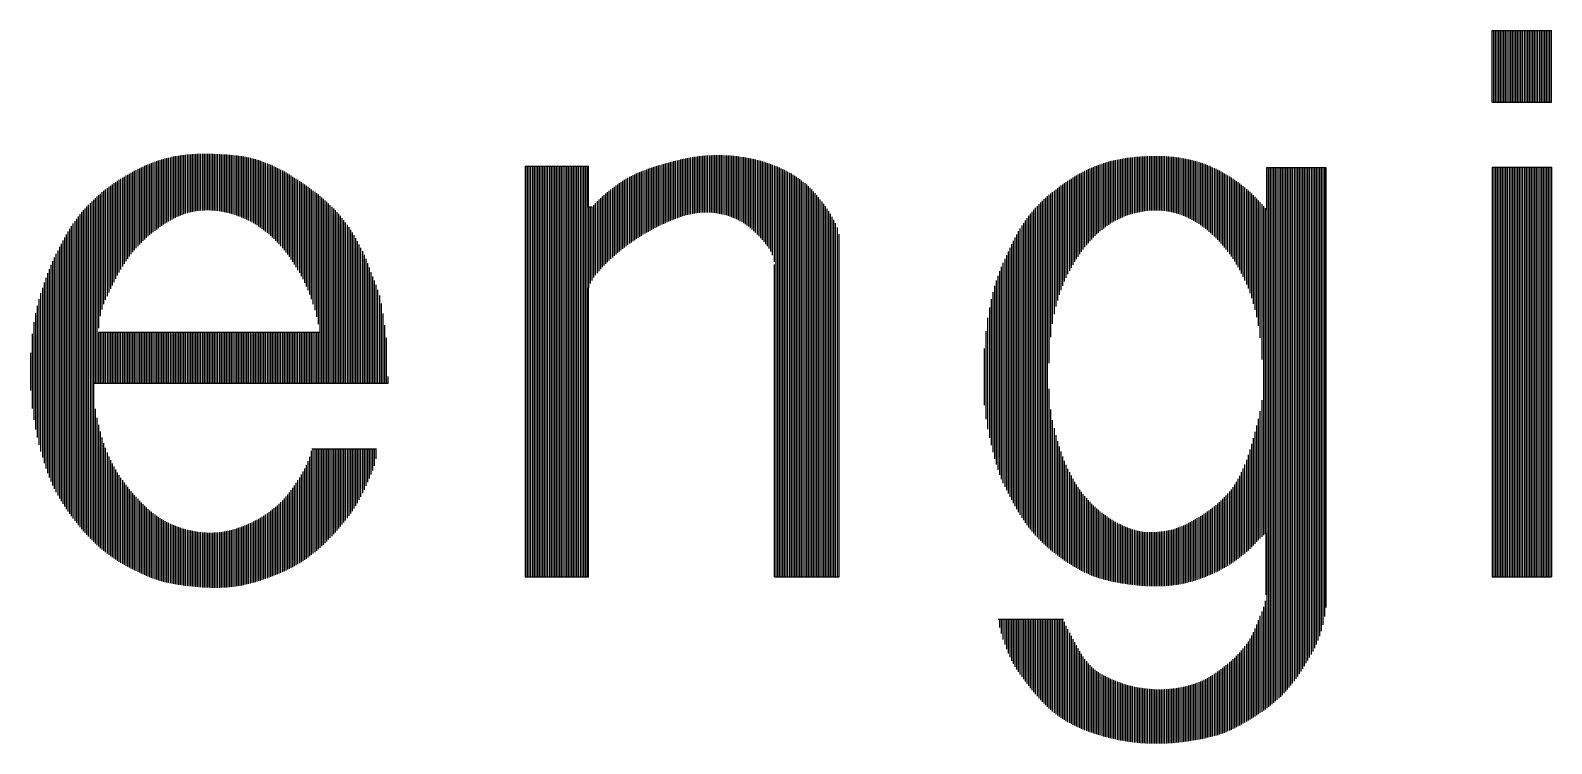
# Model space of a CAD drawing. Extents: x -970 to 10525, y -5 to 8110.
# Drawn here: x 9797.4 to 9877.8, y 438.6 to 476.3 of the extents above; entities that cross this region are included whole.
import ezdxf
from ezdxf.enums import TextEntityAlignment as Align

# ---------------------------------------------------------------- set-up
doc = ezdxf.new("R2010")
doc.units = 0
doc.header["$LTSCALE"] = 60
doc.header["$MEASUREMENT"] = 0
doc.layers.get('0').update_dxf_attribs({"linetype": 'CONTINUOUS'})
doc.layers.add('RLA-FORMATO', color=7, linetype='CONTINUOUS')
doc.layers.add('RLA-LOGO', color=7, linetype='CONTINUOUS')
doc.styles.add('ROMAND', font='romand', dxfattribs={"height": 31.5})
doc.styles.add('ROMANS', font='ROMANS.shx', dxfattribs={"height": 22.5})

# ---------------------------------------------------------------- blocks, each defined once
blk = doc.blocks.new('A$C459C3EB4')
at = {"layer": 'RLA-LOGO', "color": 8, "true_color": 0x707070}
for p, q in [((474.823, -63.741), (474.823, -61.842)), ((474.823, -61.842), (476.398, -61.842)), ((474.868, -63.741), (474.868, -61.842)), ((474.913, -63.741), (474.913, -61.842)), ((474.958, -63.741), (474.958, -61.842)), ((475.003, -63.741), (475.003, -61.842)), ((475.048, -63.741), (475.048, -61.842)), ((475.093, -63.741), (475.093, -61.842)), ((475.138, -63.741), (475.138, -61.842)), ((475.183, -63.741), (475.183, -61.842)), ((475.228, -63.741), (475.228, -61.842)), ((475.273, -63.741), (475.273, -61.842)), ((475.318, -63.741), (475.318, -61.842)), ((475.363, -63.741), (475.363, -61.842)), ((475.408, -63.741), (475.408, -61.842)), ((475.453, -63.741), (475.453, -61.842)), ((475.498, -63.741), (475.498, -61.842)), ((475.543, -63.741), (475.543, -61.842)), ((475.588, -63.741), (475.588, -61.842)), ((475.633, -63.741), (475.633, -61.842)), ((475.678, -63.741), (475.678, -61.842)), ((475.723, -63.741), (475.723, -61.842)), ((475.768, -63.741), (475.768, -61.842)), ((475.813, -63.741), (475.813, -61.842)), ((475.858, -63.741), (475.858, -61.842)), ((475.903, -63.741), (475.903, -61.842)), ((475.948, -63.741), (475.948, -61.842)), ((475.993, -63.741), (475.993, -61.842)), ((476.038, -63.741), (476.038, -61.842)), ((476.083, -63.741), (476.083, -61.842)), ((476.128, -63.741), (476.128, -61.842)), ((476.173, -63.741), (476.173, -61.842)), ((476.218, -63.741), (476.218, -61.842)), ((476.263, -63.741), (476.263, -61.842)), ((476.308, -63.741), (476.308, -61.842)), ((476.353, -63.741), (476.353, -61.842)), ((476.398, -63.741), (476.398, -61.842)), ((474.823, -63.741), (476.398, -63.741)), ((440.14, -65.149), (440.14, -66.735)), ((440.185, -65.142), (440.185, -66.717)), ((440.23, -65.137), (440.23, -66.701)), ((440.275, -65.132), (440.275, -66.686)), ((440.32, -65.127), (440.32, -66.672)), ((440.365, -65.123), (440.365, -66.659)), ((440.41, -65.119), (440.41, -66.647)), ((440.455, -65.116), (440.455, -66.637)), ((440.5, -65.114), (440.5, -66.628)), ((440.545, -65.111), (440.545, -66.621)), ((440.59, -65.109), (440.59, -66.614)), ((440.635, -65.108), (440.635, -66.609)), ((440.68, -65.107), (440.68, -66.605)), ((440.725, -65.106), (440.725, -66.601)), ((440.77, -65.106), (440.77, -66.599)), ((440.815, -65.106), (440.815, -66.598)), ((440.86, -65.107), (440.86, -66.598)), ((440.905, -65.107), (440.905, -66.598)), ((440.95, -65.108), (440.95, -66.6)), ((440.995, -65.109), (440.995, -66.603)), ((441.04, -65.111), (441.04, -66.606)), ((441.085, -65.113), (441.085, -66.611)), ((441.13, -65.114), (441.13, -66.616)), ((441.175, -65.116), (441.175, -66.622)), ((441.22, -65.119), (441.22, -66.629)), ((441.265, -65.121), (441.265, -66.637)), ((441.31, -65.124), (441.31, -66.646)), ((441.355, -65.126), (441.355, -66.656)), ((441.4, -65.13), (441.4, -66.667)), ((441.445, -65.133), (441.445, -66.678)), ((441.49, -65.137), (441.49, -66.691)), ((441.535, -65.141), (441.535, -66.704)), ((441.58, -65.146), (441.58, -66.718)), ((441.625, -65.151), (441.625, -66.733)), ((454.04, -65.152), (454.04, -66.653)), ((454.085, -65.149), (454.085, -66.653)), ((454.13, -65.147), (454.13, -66.655)), ((454.175, -65.145), (454.175, -66.658)), ((454.22, -65.143), (454.22, -66.661)), ((454.265, -65.142), (454.265, -66.666)), ((454.31, -65.141), (454.31, -66.672)), ((454.355, -65.141), (454.355, -66.679)), ((454.4, -65.141), (454.4, -66.687)), ((454.445, -65.142), (454.445, -66.697)), ((454.49, -65.143), (454.49, -66.707)), ((454.535, -65.145), (454.535, -66.718)), ((454.58, -65.147), (454.58, -66.731)), ((454.625, -65.15), (454.625, -66.745)), ((454.67, -65.153), (454.67, -66.76)), ((438.97, -65.534), (438.97, -67.597)), ((439.015, -65.511), (439.015, -67.548)), ((439.06, -65.489), (439.06, -67.5)), ((439.105, -65.467), (439.105, -67.454)), ((439.15, -65.446), (439.15, -67.409)), ((439.195, -65.426), (439.195, -67.366)), ((439.24, -65.406), (439.24, -67.325)), ((439.285, -65.387), (439.285, -67.285)), ((439.33, -65.368), (439.33, -67.246)), ((439.375, -65.35), (439.375, -67.208)), ((439.42, -65.333), (439.42, -67.172)), ((439.465, -65.316), (439.465, -67.137)), ((439.51, -65.3), (439.51, -67.103)), ((439.555, -65.285), (439.555, -67.07)), ((439.6, -65.271), (439.6, -67.038)), ((439.645, -65.257), (439.645, -67.007)), ((439.69, -65.243), (439.69, -66.976)), ((439.735, -65.231), (439.735, -66.947)), ((439.78, -65.219), (439.78, -66.919)), ((439.825, -65.208), (439.825, -66.892)), ((439.87, -65.198), (439.87, -66.866)), ((439.915, -65.188), (439.915, -66.842)), ((439.96, -65.179), (439.96, -66.818)), ((440.005, -65.17), (440.005, -66.795)), ((440.05, -65.163), (440.05, -66.774)), ((440.095, -65.155), (440.095, -66.754)), ((441.67, -65.157), (441.67, -66.749)), ((441.715, -65.163), (441.715, -66.766)), ((441.76, -65.17), (441.76, -66.784)), ((441.805, -65.177), (441.805, -66.803)), ((441.85, -65.185), (441.85, -66.823)), ((441.895, -65.194), (441.895, -66.844)), ((441.94, -65.203), (441.94, -66.866)), ((441.985, -65.213), (441.985, -66.889)), ((442.03, -65.224), (442.03, -66.914)), ((442.075, -65.236), (442.075, -66.939)), ((442.12, -65.248), (442.12, -66.966)), ((442.165, -65.262), (442.165, -66.994)), ((442.21, -65.276), (442.21, -67.024)), ((442.255, -65.291), (442.255, -67.055)), ((442.3, -65.306), (442.3, -67.087)), ((442.345, -65.323), (442.345, -67.121)), ((442.39, -65.34), (442.39, -67.156)), ((442.435, -65.357), (442.435, -67.193)), ((442.48, -65.376), (442.48, -67.231)), ((442.525, -65.395), (442.525, -67.271)), ((442.57, -65.415), (442.57, -67.313)), ((442.615, -65.436), (442.615, -67.356)), ((442.66, -65.457), (442.66, -67.401)), ((442.705, -65.48), (442.705, -67.448)), ((442.75, -65.502), (442.75, -67.497)), ((442.795, -65.526), (442.795, -67.548)), ((442.84, -65.55), (442.84, -67.6)), ((449.259, -65.43), (449.259, -76.286)), ((449.259, -65.43), (450.933, -65.43)), ((449.27, -65.43), (449.27, -76.286)), ((449.315, -65.43), (449.315, -76.286)), ((449.36, -65.43), (449.36, -76.286)), ((449.405, -65.43), (449.405, -76.286)), ((449.45, -65.43), (449.45, -76.286)), ((449.495, -65.43), (449.495, -76.286)), ((449.54, -65.43), (449.54, -76.286)), ((449.585, -65.43), (449.585, -76.286)), ((449.63, -65.43), (449.63, -76.286)), ((449.675, -65.43), (449.675, -76.286)), ((449.72, -65.43), (449.72, -76.286)), ((449.765, -65.43), (449.765, -76.286)), ((449.81, -65.43), (449.81, -76.286)), ((449.855, -65.43), (449.855, -76.286)), ((449.9, -65.43), (449.9, -76.286)), ((449.945, -65.43), (449.945, -76.286)), ((449.99, -65.43), (449.99, -76.286)), ((450.035, -65.43), (450.035, -76.286)), ((450.08, -65.43), (450.08, -76.286)), ((450.125, -65.43), (450.125, -76.286)), ((450.17, -65.43), (450.17, -76.286)), ((450.215, -65.43), (450.215, -76.286)), ((450.26, -65.43), (450.26, -76.286)), ((450.305, -65.43), (450.305, -76.286)), ((450.35, -65.43), (450.35, -76.286)), ((450.395, -65.43), (450.395, -76.286)), ((450.44, -65.43), (450.44, -76.286)), ((450.485, -65.43), (450.485, -76.286)), ((450.53, -65.43), (450.53, -76.286)), ((450.575, -65.43), (450.575, -76.286)), ((450.62, -65.43), (450.62, -76.286)), ((450.665, -65.43), (450.665, -76.286)), ((450.71, -65.43), (450.71, -76.286)), ((450.755, -65.43), (450.755, -76.286)), ((450.8, -65.43), (450.8, -76.286)), ((450.845, -65.43), (450.845, -76.286)), ((450.89, -65.43), (450.89, -76.286)), ((450.933, -66.512), (450.933, -65.43)), ((452.375, -65.552), (452.375, -67.242)), ((452.42, -65.535), (452.42, -67.215)), ((452.465, -65.518), (452.465, -67.189)), ((452.51, -65.502), (452.51, -67.163)), ((452.555, -65.487), (452.555, -67.138)), ((452.6, -65.472), (452.6, -67.113)), ((452.645, -65.457), (452.645, -67.089)), ((452.69, -65.443), (452.69, -67.065)), ((452.735, -65.429), (452.735, -67.042)), ((452.78, -65.416), (452.78, -67.02)), ((452.825, -65.403), (452.825, -66.998)), ((452.87, -65.39), (452.87, -66.976)), ((452.915, -65.377), (452.915, -66.955)), ((452.96, -65.364), (452.96, -66.934)), ((453.005, -65.352), (453.005, -66.914)), ((453.05, -65.34), (453.05, -66.894)), ((453.095, -65.327), (453.095, -66.875)), ((453.14, -65.315), (453.14, -66.856)), ((453.185, -65.303), (453.185, -66.838)), ((453.23, -65.291), (453.23, -66.821)), ((453.275, -65.28), (453.275, -66.804)), ((453.32, -65.269), (453.32, -66.787)), ((453.365, -65.258), (453.365, -66.772)), ((453.41, -65.247), (453.41, -66.757)), ((453.455, -65.237), (453.455, -66.743)), ((453.5, -65.228), (453.5, -66.73)), ((453.545, -65.219), (453.545, -66.718)), ((453.59, -65.21), (453.59, -66.707)), ((453.635, -65.202), (453.635, -66.697)), ((453.68, -65.195), (453.68, -66.687)), ((453.725, -65.188), (453.725, -66.679)), ((453.77, -65.181), (453.77, -66.672)), ((453.815, -65.175), (453.815, -66.666)), ((453.86, -65.169), (453.86, -66.661)), ((453.905, -65.164), (453.905, -66.657)), ((453.95, -65.16), (453.95, -66.655)), ((453.995, -65.156), (453.995, -66.653)), ((454.715, -65.157), (454.715, -66.777)), ((454.76, -65.161), (454.76, -66.794)), ((454.805, -65.166), (454.805, -66.814)), ((454.85, -65.171), (454.85, -66.834)), ((454.895, -65.176), (454.895, -66.857)), ((454.94, -65.182), (454.94, -66.881)), ((454.985, -65.189), (454.985, -66.907)), ((455.03, -65.196), (455.03, -66.934)), ((455.075, -65.203), (455.075, -66.964)), ((455.12, -65.211), (455.12, -66.996)), ((455.165, -65.22), (455.165, -67.03)), ((455.21, -65.229), (455.21, -67.067)), ((455.255, -65.239), (455.255, -67.105)), ((455.3, -65.249), (455.3, -67.146)), ((455.345, -65.259), (455.345, -67.189)), ((455.39, -65.27), (455.39, -67.234)), ((455.435, -65.282), (455.435, -67.281)), ((455.48, -65.294), (455.48, -67.331)), ((455.525, -65.307), (455.525, -67.382)), ((455.57, -65.32), (455.57, -67.436)), ((455.615, -65.334), (455.615, -67.491)), ((455.66, -65.349), (455.66, -67.548)), ((455.705, -65.364), (455.705, -67.611)), ((455.75, -65.38), (455.75, -67.685)), ((455.795, -65.396), (455.795, -67.788)), ((455.84, -65.413), (455.84, -67.959)), ((455.885, -65.431), (455.885, -76.286)), ((455.93, -65.449), (455.93, -76.286)), ((455.975, -65.469), (455.975, -76.286)), ((456.02, -65.489), (456.02, -76.286)), ((456.065, -65.51), (456.065, -76.286)), ((456.11, -65.532), (456.11, -76.286)), ((456.155, -65.555), (456.155, -76.286)), ((464.098, -65.536), (464.098, -67.522)), ((464.143, -65.514), (464.143, -67.468)), ((464.188, -65.493), (464.188, -67.417)), ((464.233, -65.473), (464.233, -67.368)), ((464.278, -65.454), (464.278, -67.321)), ((464.323, -65.435), (464.323, -67.275)), ((464.368, -65.418), (464.368, -67.232)), ((464.413, -65.401), (464.413, -67.191)), ((464.458, -65.384), (464.458, -67.152)), ((464.503, -65.369), (464.503, -67.114)), ((464.548, -65.354), (464.548, -67.078)), ((464.593, -65.34), (464.593, -67.044)), ((464.638, -65.327), (464.638, -67.012)), ((464.683, -65.314), (464.683, -66.981)), ((464.728, -65.302), (464.728, -66.951)), ((464.773, -65.291), (464.773, -66.924)), ((464.818, -65.28), (464.818, -66.897)), ((464.863, -65.27), (464.863, -66.872)), ((464.908, -65.261), (464.908, -66.848)), ((464.953, -65.252), (464.953, -66.826)), ((464.998, -65.243), (464.998, -66.805)), ((465.043, -65.235), (465.043, -66.785)), ((465.088, -65.228), (465.088, -66.766)), ((465.133, -65.221), (465.133, -66.748)), ((465.178, -65.214), (465.178, -66.731)), ((465.223, -65.208), (465.223, -66.716)), ((465.268, -65.203), (465.268, -66.701)), ((465.313, -65.198), (465.313, -66.688)), ((465.358, -65.193), (465.358, -66.675)), ((465.403, -65.188), (465.403, -66.664)), ((465.448, -65.184), (465.448, -66.653)), ((465.493, -65.181), (465.493, -66.644)), ((465.538, -65.178), (465.538, -66.635)), ((465.583, -65.175), (465.583, -66.628)), ((465.628, -65.172), (465.628, -66.621)), ((465.673, -65.17), (465.673, -66.615)), ((465.718, -65.168), (465.718, -66.61)), ((465.763, -65.167), (465.763, -66.606)), ((465.808, -65.165), (465.808, -66.603)), ((465.853, -65.165), (465.853, -66.601)), ((465.898, -65.164), (465.898, -66.6)), ((465.943, -65.164), (465.943, -66.6)), ((465.988, -65.165), (465.988, -66.601)), ((466.033, -65.165), (466.033, -66.603)), ((466.078, -65.167), (466.078, -66.606)), ((466.123, -65.168), (466.123, -66.609)), ((466.168, -65.17), (466.168, -66.614)), ((466.213, -65.173), (466.213, -66.62)), ((466.258, -65.176), (466.258, -66.627)), ((466.303, -65.18), (466.303, -66.635)), ((466.348, -65.184), (466.348, -66.644)), ((466.393, -65.188), (466.393, -66.655)), ((466.438, -65.193), (466.438, -66.666)), ((466.483, -65.199), (466.483, -66.679)), ((466.528, -65.205), (466.528, -66.693)), ((466.573, -65.211), (466.573, -66.708)), ((466.618, -65.219), (466.618, -66.725)), ((466.663, -65.226), (466.663, -66.743)), ((466.708, -65.235), (466.708, -66.762)), ((466.753, -65.244), (466.753, -66.782)), ((466.798, -65.254), (466.798, -66.804)), ((466.843, -65.264), (466.843, -66.827)), ((466.888, -65.275), (466.888, -66.851)), ((466.933, -65.287), (466.933, -66.876)), ((466.978, -65.299), (466.978, -66.903)), ((467.023, -65.312), (467.023, -66.931)), ((467.068, -65.326), (467.068, -66.96)), ((467.113, -65.341), (467.113, -66.991)), ((467.158, -65.356), (467.158, -67.022)), ((467.203, -65.372), (467.203, -67.056)), ((467.248, -65.389), (467.248, -67.09)), ((467.293, -65.406), (467.293, -67.127)), ((467.338, -65.424), (467.338, -67.164)), ((467.383, -65.443), (467.383, -67.203)), ((467.428, -65.463), (467.428, -67.244)), ((467.473, -65.484), (467.473, -67.287)), ((467.518, -65.505), (467.518, -67.331)), ((467.563, -65.527), (467.563, -67.376)), ((467.608, -65.55), (467.608, -67.424)), ((468.866, -66.592), (468.866, -65.463)), ((468.866, -65.463), (470.431, -65.463)), ((468.868, -65.463), (468.868, -79.761)), ((468.913, -65.463), (468.913, -79.727)), ((468.958, -65.463), (468.958, -79.692)), ((469.003, -65.463), (469.003, -79.656)), ((469.048, -65.463), (469.048, -79.619)), ((469.093, -65.463), (469.093, -79.581)), ((469.138, -65.463), (469.138, -79.542)), ((469.183, -65.463), (469.183, -79.501)), ((469.228, -65.463), (469.228, -79.458)), ((469.273, -65.463), (469.273, -79.414)), ((469.318, -65.463), (469.318, -79.369)), ((469.363, -65.463), (469.363, -79.321)), ((469.408, -65.463), (469.408, -79.271)), ((469.453, -65.463), (469.453, -79.218)), ((469.498, -65.463), (469.498, -79.164)), ((469.543, -65.463), (469.543, -79.107)), ((469.588, -65.463), (469.588, -79.047)), ((469.633, -65.463), (469.633, -78.986)), ((469.678, -65.463), (469.678, -78.922)), ((469.723, -65.463), (469.723, -78.856)), ((469.768, -65.463), (469.768, -78.788)), ((469.813, -65.463), (469.813, -78.718)), ((469.858, -65.463), (469.858, -78.647)), ((469.903, -65.463), (469.903, -78.574)), ((469.948, -65.463), (469.948, -78.499)), ((469.993, -65.463), (469.993, -78.422)), ((470.038, -65.463), (470.038, -78.343)), ((470.083, -65.463), (470.083, -78.26)), ((470.128, -65.463), (470.128, -78.172)), ((470.173, -65.463), (470.173, -78.078)), ((470.218, -65.463), (470.218, -77.974)), ((470.263, -65.463), (470.263, -77.858)), ((470.308, -65.463), (470.308, -77.723)), ((470.353, -65.463), (470.353, -77.559)), ((470.398, -65.463), (470.398, -77.342)), ((470.431, -65.463), (470.431, -77.1)), ((474.823, -65.459), (474.823, -76.291)), ((474.823, -65.459), (476.398, -65.459)), ((474.868, -65.459), (474.868, -76.291)), ((474.913, -65.459), (474.913, -76.291)), ((474.958, -65.459), (474.958, -76.291)), ((475.003, -65.459), (475.003, -76.291)), ((475.048, -65.459), (475.048, -76.291)), ((475.093, -65.459), (475.093, -76.291)), ((475.138, -65.459), (475.138, -76.291)), ((475.183, -65.459), (475.183, -76.291)), ((475.228, -65.459), (475.228, -76.291)), ((475.273, -65.459), (475.273, -76.291)), ((475.318, -65.459), (475.318, -76.291)), ((475.363, -65.459), (475.363, -76.291)), ((475.408, -65.459), (475.408, -76.291)), ((475.453, -65.459), (475.453, -76.291)), ((475.498, -65.459), (475.498, -76.291)), ((475.543, -65.459), (475.543, -76.291)), ((475.588, -65.459), (475.588, -76.291)), ((475.633, -65.459), (475.633, -76.291)), ((475.678, -65.459), (475.678, -76.291)), ((475.723, -65.459), (475.723, -76.291)), ((475.768, -65.459), (475.768, -76.291)), ((475.813, -65.459), (475.813, -76.291)), ((475.858, -65.459), (475.858, -76.291)), ((475.903, -65.459), (475.903, -76.291)), ((475.948, -65.459), (475.948, -76.291)), ((475.993, -65.459), (475.993, -76.291)), ((476.038, -65.459), (476.038, -76.291)), ((476.083, -65.459), (476.083, -76.291)), ((476.128, -65.459), (476.128, -76.291)), ((476.173, -65.459), (476.173, -76.291)), ((476.218, -65.459), (476.218, -76.291)), ((476.263, -65.459), (476.263, -76.291)), ((476.308, -65.459), (476.308, -76.291)), ((476.353, -65.459), (476.353, -76.291)), ((476.398, -65.459), (476.398, -76.291)), ((438.295, -65.948), (438.295, -68.676)), ((438.34, -65.915), (438.34, -68.585)), ((438.385, -65.884), (438.385, -68.495)), ((438.43, -65.853), (438.43, -68.407)), ((438.475, -65.823), (438.475, -68.322)), ((438.52, -65.793), (438.52, -68.24)), ((438.565, -65.765), (438.565, -68.161)), ((438.61, -65.737), (438.61, -68.086)), ((438.655, -65.709), (438.655, -68.014)), ((438.7, -65.682), (438.7, -67.945)), ((438.745, -65.656), (438.745, -67.88)), ((438.79, -65.63), (438.79, -67.818)), ((438.835, -65.605), (438.835, -67.759)), ((438.88, -65.581), (438.88, -67.703)), ((438.925, -65.557), (438.925, -67.649)), ((442.885, -65.575), (442.885, -67.655)), ((442.93, -65.601), (442.93, -67.712)), ((442.975, -65.627), (442.975, -67.771)), ((443.02, -65.653), (443.02, -67.832)), ((443.065, -65.681), (443.065, -67.896)), ((443.11, -65.709), (443.11, -67.962)), ((443.155, -65.737), (443.155, -68.031)), ((443.2, -65.766), (443.2, -68.102)), ((443.245, -65.795), (443.245, -68.177)), ((443.29, -65.825), (443.29, -68.255)), ((443.335, -65.855), (443.335, -68.337)), ((443.38, -65.886), (443.38, -68.423)), ((443.425, -65.917), (443.425, -68.514)), ((443.47, -65.948), (443.47, -68.611)), ((451.655, -65.946), (451.655, -67.764)), ((451.7, -65.914), (451.7, -67.725)), ((451.745, -65.882), (451.745, -67.688)), ((451.79, -65.852), (451.79, -67.651)), ((451.835, -65.822), (451.835, -67.615)), ((451.88, -65.794), (451.88, -67.58)), ((451.925, -65.767), (451.925, -67.546)), ((451.97, -65.741), (451.97, -67.513)), ((452.015, -65.716), (452.015, -67.48)), ((452.06, -65.692), (452.06, -67.448)), ((452.105, -65.669), (452.105, -67.416)), ((452.15, -65.648), (452.15, -67.386)), ((452.195, -65.627), (452.195, -67.356)), ((452.24, -65.607), (452.24, -67.326)), ((452.285, -65.588), (452.285, -67.298)), ((452.33, -65.57), (452.33, -67.27)), ((456.2, -65.578), (456.2, -76.286)), ((456.245, -65.603), (456.245, -76.286)), ((456.29, -65.629), (456.29, -76.286)), ((456.335, -65.656), (456.335, -76.286)), ((456.38, -65.684), (456.38, -76.286)), ((456.425, -65.713), (456.425, -76.286)), ((456.47, -65.744), (456.47, -76.286)), ((456.515, -65.776), (456.515, -76.286)), ((456.56, -65.809), (456.56, -76.286)), ((456.605, -65.845), (456.605, -76.286)), ((456.65, -65.882), (456.65, -76.286)), ((456.695, -65.92), (456.695, -76.286)), ((463.423, -65.944), (463.423, -68.708)), ((463.468, -65.912), (463.468, -68.591)), ((463.513, -65.881), (463.513, -68.483)), ((463.558, -65.85), (463.558, -68.383)), ((463.603, -65.82), (463.603, -68.29)), ((463.648, -65.791), (463.648, -68.202)), ((463.693, -65.762), (463.693, -68.118)), ((463.738, -65.734), (463.738, -68.039)), ((463.783, -65.707), (463.783, -67.964)), ((463.828, -65.681), (463.828, -67.893)), ((463.873, -65.655), (463.873, -67.824)), ((463.918, -65.629), (463.918, -67.759)), ((463.963, -65.605), (463.963, -67.696)), ((464.008, -65.581), (464.008, -67.635)), ((464.053, -65.558), (464.053, -67.577)), ((467.653, -65.573), (467.653, -67.474)), ((467.698, -65.598), (467.698, -67.526)), ((467.743, -65.623), (467.743, -67.579)), ((467.788, -65.649), (467.788, -67.635)), ((467.833, -65.676), (467.833, -67.694)), ((467.878, -65.704), (467.878, -67.755)), ((467.923, -65.732), (467.923, -67.819)), ((467.968, -65.762), (467.968, -67.885)), ((468.013, -65.793), (468.013, -67.955)), ((468.058, -65.824), (468.058, -68.028)), ((468.103, -65.857), (468.103, -68.105)), ((468.148, -65.89), (468.148, -68.185)), ((468.193, -65.925), (468.193, -68.271)), ((437.845, -66.318), (437.845, -75.363)), ((437.89, -66.277), (437.89, -71.171)), ((437.935, -66.236), (437.935, -71.171)), ((437.98, -66.197), (437.98, -69.714)), ((438.025, -66.159), (438.025, -69.4)), ((438.07, -66.121), (438.07, -69.22)), ((438.115, -66.085), (438.115, -69.083)), ((438.16, -66.049), (438.16, -68.967)), ((438.205, -66.015), (438.205, -68.864)), ((438.25, -65.981), (438.25, -68.768)), ((443.515, -65.98), (443.515, -68.714)), ((443.56, -66.013), (443.56, -68.826)), ((443.605, -66.046), (443.605, -68.948)), ((443.65, -66.079), (443.65, -69.084)), ((443.695, -66.113), (443.695, -69.239)), ((443.74, -66.148), (443.74, -69.416)), ((443.785, -66.184), (443.785, -69.61)), ((443.83, -66.22), (443.83, -71.171)), ((443.875, -66.257), (443.875, -71.171)), ((443.92, -66.295), (443.92, -71.171)), ((443.965, -66.335), (443.965, -71.171)), ((451.205, -66.316), (451.205, -68.204)), ((451.25, -66.273), (451.25, -68.153)), ((451.295, -66.233), (451.295, -68.105)), ((451.34, -66.194), (451.34, -68.058)), ((451.385, -66.156), (451.385, -68.013)), ((451.43, -66.12), (451.43, -67.969)), ((451.475, -66.084), (451.475, -67.926)), ((451.52, -66.048), (451.52, -67.884)), ((451.565, -66.013), (451.565, -67.843)), ((451.61, -65.979), (451.61, -67.803)), ((456.74, -65.961), (456.74, -76.286)), ((456.785, -66.005), (456.785, -76.286)), ((456.83, -66.05), (456.83, -76.286)), ((456.875, -66.098), (456.875, -76.286)), ((456.92, -66.147), (456.92, -76.286)), ((456.965, -66.2), (456.965, -76.286)), ((457.01, -66.254), (457.01, -76.286)), ((457.055, -66.31), (457.055, -76.286)), ((462.928, -66.351), (462.928, -75.38)), ((462.973, -66.308), (462.973, -75.423)), ((463.018, -66.267), (463.018, -75.464)), ((463.063, -66.228), (463.063, -75.504)), ((463.108, -66.189), (463.108, -70.641)), ((463.153, -66.151), (463.153, -69.954)), ((463.198, -66.115), (463.198, -69.596)), ((463.243, -66.079), (463.243, -69.344)), ((463.288, -66.044), (463.288, -69.145)), ((463.333, -66.01), (463.333, -68.98)), ((463.378, -65.977), (463.378, -68.836)), ((468.238, -65.96), (468.238, -68.361)), ((468.283, -65.997), (468.283, -68.457)), ((468.328, -66.035), (468.328, -68.56)), ((468.373, -66.074), (468.373, -68.67)), ((468.418, -66.114), (468.418, -68.79)), ((468.463, -66.155), (468.463, -68.922)), ((468.508, -66.198), (468.508, -69.067)), ((468.553, -66.242), (468.553, -69.232)), ((468.598, -66.288), (468.598, -69.423)), ((468.643, -66.335), (468.643, -69.655)), ((437.44, -66.76), (437.44, -74.92)), ((437.485, -66.703), (437.485, -74.974)), ((437.53, -66.649), (437.53, -75.027)), ((437.575, -66.597), (437.575, -75.079)), ((437.62, -66.546), (437.62, -75.13)), ((437.665, -66.498), (437.665, -75.179)), ((437.71, -66.451), (437.71, -75.227)), ((437.755, -66.405), (437.755, -75.273)), ((437.8, -66.361), (437.8, -75.319)), ((444.01, -66.375), (444.01, -71.171)), ((444.055, -66.416), (444.055, -71.171)), ((444.1, -66.459), (444.1, -71.171)), ((444.145, -66.502), (444.145, -71.171)), ((444.19, -66.548), (444.19, -71.171)), ((444.235, -66.595), (444.235, -71.171)), ((444.28, -66.644), (444.28, -71.171)), ((444.325, -66.695), (444.325, -71.171)), ((444.37, -66.748), (444.37, -71.171)), ((451.028, -66.512), (450.933, -66.512)), ((450.935, -66.512), (450.935, -68.647)), ((450.98, -66.512), (450.98, -68.536)), ((451.025, -66.512), (451.025, -68.451)), ((451.07, -66.46), (451.07, -68.379)), ((451.115, -66.408), (451.115, -68.316)), ((451.16, -66.36), (451.16, -68.258)), ((457.1, -66.369), (457.1, -76.286)), ((457.145, -66.43), (457.145, -76.286)), ((457.19, -66.493), (457.19, -76.286)), ((457.235, -66.558), (457.235, -76.286)), ((457.28, -66.624), (457.28, -76.286)), ((457.325, -66.694), (457.325, -76.286)), ((462.568, -66.746), (462.568, -74.982)), ((462.613, -66.69), (462.613, -75.038)), ((462.658, -66.636), (462.658, -75.093)), ((462.703, -66.584), (462.703, -75.145)), ((462.748, -66.534), (462.748, -75.195)), ((462.793, -66.485), (462.793, -75.244)), ((462.838, -66.439), (462.838, -75.291)), ((462.883, -66.394), (462.883, -75.336)), ((468.688, -66.384), (468.688, -69.968)), ((468.733, -66.434), (468.733, -70.542)), ((468.778, -66.486), (468.778, -75.191)), ((468.823, -66.539), (468.823, -75.153)), ((437.17, -67.16), (437.17, -74.564)), ((437.215, -67.086), (437.215, -74.627)), ((437.26, -67.015), (437.26, -74.689)), ((437.305, -66.947), (437.305, -74.749)), ((437.35, -66.882), (437.35, -74.807)), ((437.395, -66.82), (437.395, -74.864)), ((444.415, -66.803), (444.415, -71.171)), ((444.46, -66.86), (444.46, -71.171)), ((444.505, -66.92), (444.505, -71.171)), ((444.55, -66.982), (444.55, -71.171)), ((444.595, -67.047), (444.595, -71.171)), ((444.64, -67.115), (444.64, -71.171)), ((457.37, -66.768), (457.37, -76.286)), ((457.415, -66.849), (457.415, -76.286)), ((457.46, -66.941), (457.46, -76.286)), ((457.505, -67.054), (457.505, -76.286)), ((462.298, -67.154), (462.298, -74.579)), ((462.343, -67.077), (462.343, -74.654)), ((462.388, -67.004), (462.388, -74.726)), ((462.433, -66.935), (462.433, -74.795)), ((462.478, -66.869), (462.478, -74.86)), ((462.523, -66.806), (462.523, -74.922)), ((436.99, -67.482), (436.99, -74.291)), ((437.035, -67.398), (437.035, -74.363)), ((437.08, -67.316), (437.08, -74.432)), ((437.125, -67.237), (437.125, -74.499)), ((444.685, -67.186), (444.685, -71.171)), ((444.73, -67.259), (444.73, -71.171)), ((444.775, -67.336), (444.775, -71.171)), ((444.82, -67.416), (444.82, -71.171)), ((444.865, -67.5), (444.865, -71.171)), ((457.55, -67.23), (457.55, -76.286)), ((457.564, -76.286), (457.564, -67.406)), ((462.118, -67.496), (462.118, -74.257)), ((462.163, -67.406), (462.163, -74.339)), ((462.208, -67.318), (462.208, -74.421)), ((462.253, -67.235), (462.253, -74.501)), ((436.765, -67.941), (436.765, -73.872)), ((436.81, -67.843), (436.81, -73.966)), ((436.855, -67.748), (436.855, -74.054)), ((436.9, -67.657), (436.9, -74.137)), ((436.945, -67.568), (436.945, -74.215)), ((444.91, -67.588), (444.91, -71.171)), ((444.955, -67.68), (444.955, -71.171)), ((445, -67.778), (445, -71.171)), ((445.045, -67.882), (445.045, -71.171)), ((461.938, -67.882), (461.938, -73.909)), ((461.983, -67.782), (461.983, -74)), ((462.028, -67.684), (462.028, -74.088)), ((462.073, -67.589), (462.073, -74.173)), ((436.63, -68.263), (436.63, -73.547)), ((436.675, -68.151), (436.675, -73.663)), ((436.72, -68.044), (436.72, -73.771)), ((445.09, -67.993), (445.09, -71.171)), ((445.135, -68.11), (445.135, -71.171)), ((445.18, -68.23), (445.18, -71.171)), ((445.225, -68.345), (445.225, -71.171)), ((455.855, -76.286), (455.855, -68.027)), ((461.758, -68.328), (461.758, -73.464)), ((461.803, -68.208), (461.803, -73.592)), ((461.848, -68.094), (461.848, -73.707)), ((461.893, -67.986), (461.893, -73.812)), ((436.495, -68.644), (436.495, -73.136)), ((436.54, -68.508), (436.54, -73.285)), ((436.585, -68.382), (436.585, -73.421)), ((445.27, -68.457), (445.27, -71.171)), ((445.315, -68.57), (445.315, -71.171)), ((445.36, -68.698), (445.36, -71.171)), ((450.933, -76.286), (450.933, -68.652)), ((461.623, -68.759), (461.623, -72.995)), ((461.668, -68.599), (461.668, -73.166)), ((461.713, -68.458), (461.713, -73.323)), ((436.36, -69.124), (436.36, -72.604)), ((436.405, -68.949), (436.405, -72.797)), ((436.45, -68.79), (436.45, -72.974)), ((445.405, -68.855), (445.405, -71.171)), ((445.45, -69.058), (445.45, -71.171)), ((461.533, -69.167), (461.533, -72.613)), ((461.578, -68.944), (461.578, -72.812)), ((436.27, -69.556), (436.27, -72.142)), ((436.315, -69.321), (436.315, -72.39)), ((445.495, -69.326), (445.495, -71.171)), ((461.488, -69.442), (461.488, -72.389)), ((436.225, -69.864), (436.225, -71.835)), ((437.976, -69.82), (443.821, -69.82)), ((437.98, -69.82), (437.98, -71.171)), ((438.025, -69.82), (438.025, -71.171)), ((438.07, -69.82), (438.07, -71.171)), ((438.115, -69.82), (438.115, -71.171)), ((438.16, -69.82), (438.16, -71.171)), ((438.205, -69.82), (438.205, -71.171)), ((438.25, -69.82), (438.25, -71.171)), ((438.295, -69.82), (438.295, -71.171)), ((438.34, -69.82), (438.34, -71.171)), ((438.385, -69.82), (438.385, -71.171)), ((438.43, -69.82), (438.43, -71.171)), ((438.475, -69.82), (438.475, -71.171)), ((438.52, -69.82), (438.52, -71.171)), ((438.565, -69.82), (438.565, -71.171)), ((438.61, -69.82), (438.61, -71.171)), ((438.655, -69.82), (438.655, -71.171)), ((438.7, -69.82), (438.7, -71.171)), ((438.745, -69.82), (438.745, -71.171)), ((438.79, -69.82), (438.79, -71.171)), ((438.835, -69.82), (438.835, -71.171)), ((438.88, -69.82), (438.88, -71.171)), ((438.925, -69.82), (438.925, -71.171)), ((438.97, -69.82), (438.97, -71.171)), ((439.015, -69.82), (439.015, -71.171)), ((439.06, -69.82), (439.06, -71.171)), ((439.105, -69.82), (439.105, -71.171)), ((439.15, -69.82), (439.15, -71.171)), ((439.195, -69.82), (439.195, -71.171)), ((439.24, -69.82), (439.24, -71.171)), ((439.285, -69.82), (439.285, -71.171)), ((439.33, -69.82), (439.33, -71.171)), ((439.375, -69.82), (439.375, -71.171)), ((439.42, -69.82), (439.42, -71.171)), ((439.465, -69.82), (439.465, -71.171)), ((439.51, -69.82), (439.51, -71.171)), ((439.555, -69.82), (439.555, -71.171)), ((439.6, -69.82), (439.6, -71.171)), ((439.645, -69.82), (439.645, -71.171)), ((439.69, -69.82), (439.69, -71.171)), ((439.735, -69.82), (439.735, -71.171)), ((439.78, -69.82), (439.78, -71.171)), ((439.825, -69.82), (439.825, -71.171)), ((439.87, -69.82), (439.87, -71.171)), ((439.915, -69.82), (439.915, -71.171)), ((439.96, -69.82), (439.96, -71.171)), ((440.005, -69.82), (440.005, -71.171)), ((440.05, -69.82), (440.05, -71.171)), ((440.095, -69.82), (440.095, -71.171)), ((440.14, -69.82), (440.14, -71.171)), ((440.185, -69.82), (440.185, -71.171)), ((440.23, -69.82), (440.23, -71.171)), ((440.275, -69.82), (440.275, -71.171)), ((440.32, -69.82), (440.32, -71.171)), ((440.365, -69.82), (440.365, -71.171)), ((440.41, -69.82), (440.41, -71.171)), ((440.455, -69.82), (440.455, -71.171)), ((440.5, -69.82), (440.5, -71.171)), ((440.545, -69.82), (440.545, -71.171)), ((440.59, -69.82), (440.59, -71.171)), ((440.635, -69.82), (440.635, -71.171)), ((440.68, -69.82), (440.68, -71.171)), ((440.725, -69.82), (440.725, -71.171)), ((440.77, -69.82), (440.77, -71.171)), ((440.815, -69.82), (440.815, -71.171)), ((440.86, -69.82), (440.86, -71.171)), ((440.905, -69.82), (440.905, -71.171)), ((440.95, -69.82), (440.95, -71.171)), ((440.995, -69.82), (440.995, -71.171)), ((441.04, -69.82), (441.04, -71.171)), ((441.085, -69.82), (441.085, -71.171)), ((441.13, -69.82), (441.13, -71.171)), ((441.175, -69.82), (441.175, -71.171)), ((441.22, -69.82), (441.22, -71.171)), ((441.265, -69.82), (441.265, -71.171)), ((441.31, -69.82), (441.31, -71.171)), ((441.355, -69.82), (441.355, -71.171)), ((441.4, -69.82), (441.4, -71.171)), ((441.445, -69.82), (441.445, -71.171)), ((441.49, -69.82), (441.49, -71.171)), ((441.535, -69.82), (441.535, -71.171)), ((441.58, -69.82), (441.58, -71.171)), ((441.625, -69.82), (441.625, -71.171)), ((441.67, -69.82), (441.67, -71.171)), ((441.715, -69.82), (441.715, -71.171)), ((441.76, -69.82), (441.76, -71.171)), ((441.805, -69.82), (441.805, -71.171)), ((441.85, -69.82), (441.85, -71.171)), ((441.895, -69.82), (441.895, -71.171)), ((441.94, -69.82), (441.94, -71.171)), ((441.985, -69.82), (441.985, -71.171)), ((442.03, -69.82), (442.03, -71.171)), ((442.075, -69.82), (442.075, -71.171)), ((442.12, -69.82), (442.12, -71.171)), ((442.165, -69.82), (442.165, -71.171)), ((442.21, -69.82), (442.21, -71.171)), ((442.255, -69.82), (442.255, -71.171)), ((442.3, -69.82), (442.3, -71.171)), ((442.345, -69.82), (442.345, -71.171)), ((442.39, -69.82), (442.39, -71.171)), ((442.435, -69.82), (442.435, -71.171)), ((442.48, -69.82), (442.48, -71.171)), ((442.525, -69.82), (442.525, -71.171)), ((442.57, -69.82), (442.57, -71.171)), ((442.615, -69.82), (442.615, -71.171)), ((442.66, -69.82), (442.66, -71.171)), ((442.705, -69.82), (442.705, -71.171)), ((442.75, -69.82), (442.75, -71.171)), ((442.795, -69.82), (442.795, -71.171)), ((442.84, -69.82), (442.84, -71.171)), ((442.885, -69.82), (442.885, -71.171)), ((442.93, -69.82), (442.93, -71.171)), ((442.975, -69.82), (442.975, -71.171)), ((443.02, -69.82), (443.02, -71.171)), ((443.065, -69.82), (443.065, -71.171)), ((443.11, -69.82), (443.11, -71.171)), ((443.155, -69.82), (443.155, -71.171)), ((443.2, -69.82), (443.2, -71.171)), ((443.245, -69.82), (443.245, -71.171)), ((443.29, -69.82), (443.29, -71.171)), ((443.335, -69.82), (443.335, -71.171)), ((443.38, -69.82), (443.38, -71.171)), ((443.425, -69.82), (443.425, -71.171)), ((443.47, -69.82), (443.47, -71.171)), ((443.515, -69.82), (443.515, -71.171)), ((443.56, -69.82), (443.56, -71.171)), ((443.605, -69.82), (443.605, -71.171)), ((443.65, -69.82), (443.65, -71.171)), ((443.695, -69.82), (443.695, -71.171)), ((443.74, -69.82), (443.74, -71.171)), ((443.785, -69.82), (443.785, -71.171)), ((445.54, -69.636), (445.54, -71.171)), ((445.585, -69.969), (445.585, -71.171)), ((461.443, -69.791), (461.443, -72.122)), ((436.18, -70.364), (436.18, -71.361)), ((461.398, -70.253), (461.398, -71.752)), ((437.866, -71.171), (445.637, -71.171)), ((445.63, -70.988), (445.63, -71.171)), ((463.108, -71.322), (463.108, -75.544)), ((437.89, -71.851), (437.89, -75.406)), ((463.153, -71.861), (463.153, -75.582)), ((468.688, -71.913), (468.688, -75.275)), ((468.733, -71.62), (468.733, -75.231)), ((437.935, -72.085), (437.935, -75.448)), ((437.98, -72.273), (437.98, -75.488)), ((463.198, -72.147), (463.198, -75.619)), ((463.243, -72.362), (463.243, -75.655)), ((468.598, -72.292), (468.598, -75.366)), ((468.643, -72.116), (468.643, -75.32)), ((438.025, -72.447), (438.025, -75.528)), ((438.07, -72.607), (438.07, -75.566)), ((438.115, -72.751), (438.115, -75.603)), ((463.288, -72.542), (463.288, -75.691)), ((463.333, -72.701), (463.333, -75.725)), ((468.463, -72.777), (468.463, -75.505)), ((468.508, -72.619), (468.508, -75.459)), ((468.553, -72.457), (468.553, -75.413)), ((438.16, -72.881), (438.16, -75.639)), ((438.205, -72.998), (438.205, -75.674)), ((438.25, -73.104), (438.25, -75.708)), ((443.56, -73.115), (443.56, -75.745)), ((443.605, -72.962), (443.605, -75.711)), ((443.617, -72.905), (445.329, -72.905)), ((443.65, -72.905), (443.65, -75.675)), ((443.695, -72.905), (443.695, -75.639)), ((443.74, -72.905), (443.74, -75.601)), ((443.785, -72.905), (443.785, -75.562)), ((443.83, -72.905), (443.83, -75.522)), ((443.875, -72.905), (443.875, -75.481)), ((443.92, -72.905), (443.92, -75.439)), ((443.965, -72.905), (443.965, -75.396)), ((444.01, -72.905), (444.01, -75.352)), ((444.055, -72.905), (444.055, -75.306)), ((444.1, -72.905), (444.1, -75.26)), ((444.145, -72.905), (444.145, -75.212)), ((444.19, -72.905), (444.19, -75.164)), ((444.235, -72.905), (444.235, -75.115)), ((444.28, -72.905), (444.28, -75.065)), ((444.325, -72.905), (444.325, -75.013)), ((444.37, -72.905), (444.37, -74.961)), ((444.415, -72.905), (444.415, -74.908)), ((444.46, -72.905), (444.46, -74.853)), ((444.505, -72.905), (444.505, -74.797)), ((444.55, -72.905), (444.55, -74.739)), ((444.595, -72.905), (444.595, -74.679)), ((444.64, -72.905), (444.64, -74.617)), ((444.685, -72.905), (444.685, -74.552)), ((444.73, -72.905), (444.73, -74.485)), ((444.775, -72.905), (444.775, -74.413)), ((444.82, -72.905), (444.82, -74.338)), ((444.865, -72.905), (444.865, -74.257)), ((444.91, -72.905), (444.91, -74.171)), ((444.955, -72.905), (444.955, -74.08)), ((445, -72.905), (445, -73.985)), ((445.045, -72.905), (445.045, -73.887)), ((445.09, -72.905), (445.09, -73.787)), ((445.135, -72.905), (445.135, -73.686)), ((445.18, -72.905), (445.18, -73.585)), ((445.225, -72.905), (445.225, -73.478)), ((445.27, -72.905), (445.27, -73.354)), ((445.315, -72.905), (445.315, -73.166)), ((463.378, -72.845), (463.378, -75.759)), ((463.423, -72.979), (463.423, -75.793)), ((463.468, -73.104), (463.468, -75.825)), ((468.328, -73.196), (468.328, -75.631)), ((468.373, -73.066), (468.373, -75.59)), ((468.418, -72.926), (468.418, -75.548)), ((438.295, -73.201), (438.295, -75.741)), ((438.34, -73.291), (438.34, -75.773)), ((438.385, -73.375), (438.385, -75.803)), ((438.43, -73.454), (438.43, -75.833)), ((438.475, -73.529), (438.475, -75.862)), ((443.335, -73.587), (443.335, -75.9)), ((443.38, -73.507), (443.38, -75.871)), ((443.425, -73.423), (443.425, -75.841)), ((443.47, -73.333), (443.47, -75.81)), ((443.515, -73.232), (443.515, -75.778)), ((463.513, -73.22), (463.513, -75.856)), ((463.558, -73.329), (463.558, -75.887)), ((463.603, -73.43), (463.603, -75.917)), ((463.648, -73.525), (463.648, -75.947)), ((468.193, -73.524), (468.193, -75.744)), ((468.238, -73.424), (468.238, -75.707)), ((468.283, -73.315), (468.283, -75.67)), ((438.52, -73.601), (438.52, -75.89)), ((438.565, -73.669), (438.565, -75.917)), ((438.61, -73.734), (438.61, -75.944)), ((438.655, -73.796), (438.655, -75.97)), ((438.7, -73.855), (438.7, -75.995)), ((438.745, -73.913), (438.745, -76.02)), ((438.79, -73.969), (438.79, -76.044)), ((443.065, -74), (443.065, -76.053)), ((443.11, -73.938), (443.11, -76.03)), ((443.155, -73.874), (443.155, -76.006)), ((443.2, -73.807), (443.2, -75.981)), ((443.245, -73.736), (443.245, -75.955)), ((443.29, -73.663), (443.29, -75.928)), ((463.693, -73.614), (463.693, -75.975)), ((463.738, -73.697), (463.738, -76.003)), ((463.783, -73.775), (463.783, -76.029)), ((463.828, -73.848), (463.828, -76.055)), ((463.873, -73.918), (463.873, -76.081)), ((463.918, -73.983), (463.918, -76.105)), ((467.923, -73.976), (467.923, -75.938)), ((467.968, -73.915), (467.968, -75.908)), ((468.013, -73.849), (468.013, -75.878)), ((468.058, -73.777), (468.058, -75.846)), ((468.103, -73.7), (468.103, -75.813)), ((468.148, -73.615), (468.148, -75.779)), ((438.835, -74.023), (438.835, -76.067)), ((438.88, -74.076), (438.88, -76.09)), ((438.925, -74.128), (438.925, -76.113)), ((438.97, -74.178), (438.97, -76.135)), ((439.015, -74.228), (439.015, -76.156)), ((439.06, -74.276), (439.06, -76.177)), ((439.105, -74.323), (439.105, -76.198)), ((439.15, -74.369), (439.15, -76.219)), ((442.705, -74.399), (442.705, -76.218)), ((442.75, -74.357), (442.75, -76.199)), ((442.795, -74.313), (442.795, -76.18)), ((442.84, -74.267), (442.84, -76.16)), ((442.885, -74.218), (442.885, -76.14)), ((442.93, -74.168), (442.93, -76.119)), ((442.975, -74.114), (442.975, -76.098)), ((443.02, -74.058), (443.02, -76.076)), ((463.963, -74.044), (463.963, -76.128)), ((464.008, -74.102), (464.008, -76.151)), ((464.053, -74.158), (464.053, -76.173)), ((464.098, -74.21), (464.098, -76.194)), ((464.143, -74.261), (464.143, -76.214)), ((464.188, -74.309), (464.188, -76.233)), ((464.233, -74.355), (464.233, -76.252)), ((464.278, -74.399), (464.278, -76.269)), ((467.518, -74.392), (467.518, -76.166)), ((467.563, -74.353), (467.563, -76.144)), ((467.608, -74.313), (467.608, -76.121)), ((467.653, -74.272), (467.653, -76.098)), ((467.698, -74.229), (467.698, -76.073)), ((467.743, -74.183), (467.743, -76.048)), ((467.788, -74.136), (467.788, -76.022)), ((467.833, -74.086), (467.833, -75.995)), ((467.878, -74.032), (467.878, -75.967)), ((439.195, -74.413), (439.195, -76.239)), ((439.24, -74.456), (439.24, -76.259)), ((439.285, -74.497), (439.285, -76.278)), ((439.33, -74.536), (439.33, -76.297)), ((439.375, -74.574), (439.375, -76.315)), ((439.42, -74.61), (439.42, -76.332)), ((439.465, -74.645), (439.465, -76.349)), ((439.51, -74.678), (439.51, -76.364)), ((439.555, -74.709), (439.555, -76.379)), ((439.6, -74.739), (439.6, -76.394)), ((439.645, -74.767), (439.645, -76.407)), ((439.69, -74.794), (439.69, -76.419)), ((442.12, -74.804), (442.12, -76.427)), ((442.165, -74.779), (442.165, -76.413)), ((442.21, -74.754), (442.21, -76.399)), ((442.255, -74.728), (442.255, -76.385)), ((442.3, -74.701), (442.3, -76.37)), ((442.345, -74.673), (442.345, -76.355)), ((442.39, -74.643), (442.39, -76.339)), ((442.435, -74.613), (442.435, -76.323)), ((442.48, -74.581), (442.48, -76.306)), ((442.525, -74.547), (442.525, -76.289)), ((442.57, -74.513), (442.57, -76.272)), ((442.615, -74.476), (442.615, -76.254)), ((442.66, -74.438), (442.66, -76.236)), ((464.323, -74.441), (464.323, -76.286)), ((464.368, -74.482), (464.368, -76.302)), ((464.413, -74.521), (464.413, -76.317)), ((464.458, -74.559), (464.458, -76.331)), ((464.503, -74.595), (464.503, -76.344)), ((464.548, -74.63), (464.548, -76.357)), ((464.593, -74.663), (464.593, -76.369)), ((464.638, -74.695), (464.638, -76.381)), ((464.683, -74.726), (464.683, -76.392)), ((464.728, -74.756), (464.728, -76.402)), ((464.773, -74.784), (464.773, -76.412)), ((466.933, -74.793), (466.933, -76.396)), ((466.978, -74.767), (466.978, -76.382)), ((467.023, -74.741), (467.023, -76.367)), ((467.068, -74.714), (467.068, -76.352)), ((467.113, -74.686), (467.113, -76.337)), ((467.158, -74.657), (467.158, -76.32)), ((467.203, -74.627), (467.203, -76.303)), ((467.248, -74.597), (467.248, -76.286)), ((467.293, -74.565), (467.293, -76.267)), ((467.338, -74.533), (467.338, -76.249)), ((467.383, -74.499), (467.383, -76.229)), ((467.428, -74.464), (467.428, -76.209)), ((467.473, -74.429), (467.473, -76.188)), ((439.735, -74.819), (439.735, -76.431)), ((439.78, -74.843), (439.78, -76.441)), ((439.825, -74.865), (439.825, -76.451)), ((439.87, -74.887), (439.87, -76.46)), ((439.915, -74.907), (439.915, -76.469)), ((439.96, -74.926), (439.96, -76.477)), ((440.005, -74.944), (440.005, -76.485)), ((440.05, -74.962), (440.05, -76.492)), ((440.095, -74.978), (440.095, -76.498)), ((440.14, -74.993), (440.14, -76.505)), ((440.185, -75.007), (440.185, -76.511)), ((440.23, -75.021), (440.23, -76.517)), ((440.275, -75.033), (440.275, -76.523)), ((440.32, -75.045), (440.32, -76.528)), ((440.365, -75.056), (440.365, -76.534)), ((440.41, -75.066), (440.41, -76.539)), ((440.455, -75.075), (440.455, -76.544)), ((440.5, -75.084), (440.5, -76.548)), ((440.545, -75.091), (440.545, -76.553)), ((440.59, -75.098), (440.59, -76.557)), ((440.635, -75.104), (440.635, -76.56)), ((440.68, -75.109), (440.68, -76.564)), ((440.725, -75.114), (440.725, -76.567)), ((440.77, -75.117), (440.77, -76.569)), ((440.815, -75.12), (440.815, -76.572)), ((440.86, -75.122), (440.86, -76.574)), ((440.905, -75.123), (440.905, -76.575)), ((440.95, -75.123), (440.95, -76.577)), ((440.995, -75.122), (440.995, -76.577)), ((441.04, -75.12), (441.04, -76.578)), ((441.085, -75.118), (441.085, -76.578)), ((441.13, -75.114), (441.13, -76.577)), ((441.175, -75.11), (441.175, -76.576)), ((441.22, -75.104), (441.22, -76.575)), ((441.265, -75.098), (441.265, -76.573)), ((441.31, -75.091), (441.31, -76.571)), ((441.355, -75.082), (441.355, -76.568)), ((441.4, -75.073), (441.4, -76.564)), ((441.445, -75.063), (441.445, -76.56)), ((441.49, -75.051), (441.49, -76.556)), ((441.535, -75.039), (441.535, -76.55)), ((441.58, -75.026), (441.58, -76.545)), ((441.625, -75.012), (441.625, -76.538)), ((441.67, -74.998), (441.67, -76.531)), ((441.715, -74.982), (441.715, -76.523)), ((441.76, -74.965), (441.76, -76.515)), ((441.805, -74.948), (441.805, -76.506)), ((441.85, -74.93), (441.85, -76.496)), ((441.895, -74.911), (441.895, -76.486)), ((441.94, -74.891), (441.94, -76.475)), ((441.985, -74.871), (441.985, -76.464)), ((442.03, -74.849), (442.03, -76.452)), ((442.075, -74.827), (442.075, -76.44)), ((464.818, -74.811), (464.818, -76.422)), ((464.863, -74.837), (464.863, -76.431)), ((464.908, -74.862), (464.908, -76.439)), ((464.953, -74.885), (464.953, -76.447)), ((464.998, -74.908), (464.998, -76.455)), ((465.043, -74.929), (465.043, -76.462)), ((465.088, -74.95), (465.088, -76.469)), ((465.133, -74.969), (465.133, -76.476)), ((465.178, -74.987), (465.178, -76.483)), ((465.223, -75.004), (465.223, -76.489)), ((465.268, -75.02), (465.268, -76.495)), ((465.313, -75.035), (465.313, -76.5)), ((465.358, -75.049), (465.358, -76.505)), ((465.403, -75.061), (465.403, -76.51)), ((465.448, -75.072), (465.448, -76.515)), ((465.493, -75.082), (465.493, -76.519)), ((465.538, -75.091), (465.538, -76.523)), ((465.583, -75.098), (465.583, -76.526)), ((465.628, -75.104), (465.628, -76.529)), ((465.673, -75.108), (465.673, -76.532)), ((465.718, -75.111), (465.718, -76.534)), ((465.763, -75.112), (465.763, -76.536)), ((465.808, -75.112), (465.808, -76.538)), ((465.853, -75.11), (465.853, -76.539)), ((465.898, -75.108), (465.898, -76.539)), ((465.943, -75.105), (465.943, -76.539)), ((465.988, -75.102), (465.988, -76.539)), ((466.033, -75.098), (466.033, -76.538)), ((466.078, -75.094), (466.078, -76.536)), ((466.123, -75.089), (466.123, -76.534)), ((466.168, -75.083), (466.168, -76.532)), ((466.213, -75.076), (466.213, -76.529)), ((466.258, -75.068), (466.258, -76.525)), ((466.303, -75.058), (466.303, -76.521)), ((466.348, -75.046), (466.348, -76.516)), ((466.393, -75.034), (466.393, -76.511)), ((466.438, -75.02), (466.438, -76.505)), ((466.483, -75.004), (466.483, -76.498)), ((466.528, -74.988), (466.528, -76.491)), ((466.573, -74.97), (466.573, -76.483)), ((466.618, -74.951), (466.618, -76.474)), ((466.663, -74.931), (466.663, -76.465)), ((466.708, -74.91), (466.708, -76.455)), ((466.753, -74.888), (466.753, -76.445)), ((466.798, -74.865), (466.798, -76.433)), ((466.843, -74.842), (466.843, -76.421)), ((466.888, -74.818), (466.888, -76.409)), ((468.845, -75.135), (468.845, -76.761)), ((449.259, -76.286), (450.933, -76.286)), ((455.855, -76.286), (457.564, -76.286)), ((474.823, -76.291), (476.398, -76.291)), ((468.733, -77.207), (468.733, -79.858)), ((468.778, -77.081), (468.778, -79.827)), ((468.823, -76.922), (468.823, -79.794)), ((463.49, -77.415), (461.763, -77.415)), ((461.803, -77.415), (461.803, -77.625)), ((461.848, -77.415), (461.848, -77.791)), ((461.893, -77.415), (461.893, -77.943)), ((461.938, -77.415), (461.938, -78.081)), ((461.983, -77.415), (461.983, -78.205)), ((462.028, -77.415), (462.028, -78.315)), ((462.073, -77.415), (462.073, -78.415)), ((462.118, -77.415), (462.118, -78.506)), ((462.163, -77.415), (462.163, -78.589)), ((462.208, -77.415), (462.208, -78.665)), ((462.253, -77.415), (462.253, -78.737)), ((462.298, -77.415), (462.298, -78.805)), ((462.343, -77.415), (462.343, -78.87)), ((462.388, -77.415), (462.388, -78.933)), ((462.433, -77.415), (462.433, -78.995)), ((462.478, -77.415), (462.478, -79.055)), ((462.523, -77.415), (462.523, -79.115)), ((462.568, -77.415), (462.568, -79.173)), ((462.613, -77.415), (462.613, -79.231)), ((462.658, -77.415), (462.658, -79.287)), ((462.703, -77.415), (462.703, -79.342)), ((462.748, -77.415), (462.748, -79.396)), ((462.793, -77.415), (462.793, -79.448)), ((462.838, -77.415), (462.838, -79.499)), ((462.883, -77.415), (462.883, -79.548)), ((462.928, -77.415), (462.928, -79.595)), ((462.973, -77.415), (462.973, -79.641)), ((463.018, -77.415), (463.018, -79.686)), ((463.063, -77.415), (463.063, -79.728)), ((463.108, -77.415), (463.108, -79.769)), ((463.153, -77.415), (463.153, -79.809)), ((463.198, -77.415), (463.198, -79.847)), ((463.243, -77.415), (463.243, -79.883)), ((463.288, -77.415), (463.288, -79.918)), ((463.333, -77.415), (463.333, -79.952)), ((463.378, -77.415), (463.378, -79.984)), ((463.423, -77.415), (463.423, -80.015)), ((463.468, -77.415), (463.468, -80.045)), ((463.513, -77.476), (463.513, -80.074)), ((463.558, -77.581), (463.558, -80.102)), ((468.598, -77.549), (468.598, -79.949)), ((468.643, -77.438), (468.643, -79.92)), ((468.688, -77.324), (468.688, -79.889)), ((463.603, -77.677), (463.603, -80.128)), ((463.648, -77.767), (463.648, -80.154)), ((463.693, -77.852), (463.693, -80.178)), ((463.738, -77.935), (463.738, -80.201)), ((463.783, -78.016), (463.783, -80.224)), ((468.373, -77.995), (468.373, -80.09)), ((468.418, -77.921), (468.418, -80.063)), ((468.463, -77.839), (468.463, -80.035)), ((468.508, -77.75), (468.508, -80.007)), ((468.553, -77.653), (468.553, -79.979)), ((463.828, -78.097), (463.828, -80.246)), ((463.873, -78.177), (463.873, -80.266)), ((463.918, -78.255), (463.918, -80.286)), ((463.963, -78.329), (463.963, -80.305)), ((464.008, -78.399), (464.008, -80.324)), ((468.058, -78.382), (468.058, -80.266)), ((468.103, -78.336), (468.103, -80.242)), ((468.148, -78.288), (468.148, -80.218)), ((468.193, -78.236), (468.193, -80.193)), ((468.238, -78.182), (468.238, -80.168)), ((468.283, -78.125), (468.283, -80.142)), ((468.328, -78.062), (468.328, -80.116)), ((464.053, -78.464), (464.053, -80.342)), ((464.098, -78.523), (464.098, -80.359)), ((464.143, -78.577), (464.143, -80.376)), ((464.188, -78.626), (464.188, -80.392)), ((464.233, -78.67), (464.233, -80.408)), ((464.278, -78.71), (464.278, -80.423)), ((464.323, -78.746), (464.323, -80.438)), ((464.368, -78.78), (464.368, -80.452)), ((464.413, -78.812), (464.413, -80.466)), ((467.518, -78.827), (467.518, -80.485)), ((467.563, -78.795), (467.563, -80.472)), ((467.608, -78.763), (467.608, -80.458)), ((467.653, -78.73), (467.653, -80.444)), ((467.698, -78.696), (467.698, -80.428)), ((467.743, -78.661), (467.743, -80.411)), ((467.788, -78.625), (467.788, -80.393)), ((467.833, -78.588), (467.833, -80.374)), ((467.878, -78.549), (467.878, -80.354)), ((467.923, -78.51), (467.923, -80.333)), ((467.968, -78.469), (467.968, -80.312)), ((468.013, -78.427), (468.013, -80.289)), ((464.458, -78.841), (464.458, -80.48)), ((464.503, -78.868), (464.503, -80.494)), ((464.548, -78.894), (464.548, -80.507)), ((464.593, -78.919), (464.593, -80.519)), ((464.638, -78.942), (464.638, -80.531)), ((464.683, -78.964), (464.683, -80.543)), ((464.728, -78.985), (464.728, -80.554)), ((464.773, -79.005), (464.773, -80.565)), ((464.818, -79.024), (464.818, -80.575)), ((464.863, -79.043), (464.863, -80.585)), ((464.908, -79.06), (464.908, -80.595)), ((464.953, -79.077), (464.953, -80.604)), ((464.998, -79.093), (464.998, -80.613)), ((465.043, -79.109), (465.043, -80.621)), ((465.088, -79.123), (465.088, -80.629)), ((465.133, -79.137), (465.133, -80.636)), ((465.178, -79.15), (465.178, -80.643)), ((465.223, -79.162), (465.223, -80.65)), ((465.268, -79.174), (465.268, -80.656)), ((465.313, -79.184), (465.313, -80.662)), ((465.358, -79.194), (465.358, -80.667)), ((465.403, -79.204), (465.403, -80.672)), ((465.448, -79.213), (465.448, -80.676)), ((465.493, -79.221), (465.493, -80.68)), ((465.538, -79.228), (465.538, -80.684)), ((466.528, -79.225), (466.528, -80.668)), ((466.573, -79.217), (466.573, -80.663)), ((466.618, -79.209), (466.618, -80.658)), ((466.663, -79.199), (466.663, -80.652)), ((466.708, -79.189), (466.708, -80.646)), ((466.753, -79.178), (466.753, -80.64)), ((466.798, -79.166), (466.798, -80.634)), ((466.843, -79.154), (466.843, -80.627)), ((466.888, -79.14), (466.888, -80.62)), ((466.933, -79.126), (466.933, -80.612)), ((466.978, -79.11), (466.978, -80.604)), ((467.023, -79.094), (467.023, -80.596)), ((467.068, -79.076), (467.068, -80.588)), ((467.113, -79.057), (467.113, -80.579)), ((467.158, -79.037), (467.158, -80.57)), ((467.203, -79.016), (467.203, -80.56)), ((467.248, -78.993), (467.248, -80.551)), ((467.293, -78.969), (467.293, -80.541)), ((467.338, -78.943), (467.338, -80.53)), ((467.383, -78.916), (467.383, -80.52)), ((467.428, -78.887), (467.428, -80.508)), ((467.473, -78.858), (467.473, -80.497)), ((465.583, -79.235), (465.583, -80.687)), ((465.628, -79.241), (465.628, -80.69)), ((465.673, -79.246), (465.673, -80.692)), ((465.718, -79.251), (465.718, -80.694)), ((465.763, -79.255), (465.763, -80.696)), ((465.808, -79.259), (465.808, -80.697)), ((465.853, -79.262), (465.853, -80.698)), ((465.898, -79.264), (465.898, -80.698)), ((465.943, -79.265), (465.943, -80.698)), ((465.988, -79.266), (465.988, -80.698)), ((466.033, -79.266), (466.033, -80.698)), ((466.078, -79.266), (466.078, -80.697)), ((466.123, -79.265), (466.123, -80.695)), ((466.168, -79.263), (466.168, -80.694)), ((466.213, -79.261), (466.213, -80.692)), ((466.258, -79.258), (466.258, -80.689)), ((466.303, -79.254), (466.303, -80.687)), ((466.348, -79.25), (466.348, -80.683)), ((466.393, -79.244), (466.393, -80.68)), ((466.438, -79.239), (466.438, -80.676)), ((466.483, -79.232), (466.483, -80.672))]:
    blk.add_line(p, q, dxfattribs=at)
blk = doc.blocks.new('viñeta-rl')
blk.add_blockref('A$C459C3EB4', (-797.494, 299.998))
at = {"layer": 'RLA-FORMATO', "color": 4, "style": 'ROMAND'}
for tag, p in [('DESAR', (-1255.783, 233.263)), ('PRELIM', (-1123.111, 233.263)), ('PROP', (-989.639, 233.263)), ('CONST', (-823.737, 233.263))]:
    blk.add_attdef(tag, p, '', height=16, dxfattribs=at)
at = {"layer": 'RLA-FORMATO', "color": 2, "style": 'ROMANS'}
for tag, p, height in [('REVNO1', (-1394.08, 180.648), 10), ('DETNO1', (-1358.401, 180.648), 10), ('FECHA1', (-880.483, 180.648), 10), ('REVNO2', (-1394.08, 155.648), 10), ('DETNO2', (-1358.401, 155.648), 10), ('FECHA2', (-880.483, 155.648), 10), ('REVNO3', (-1394.08, 130.649), 10), ('DETNO3', (-1358.401, 130.649), 10), ('FECHA3', (-880.483, 130.649), 10), ('REVNO4', (-1394.08, 105.649), 10), ('DETNO4', (-1358.401, 105.649), 10), ('FECHA4', (-880.483, 105.649), 10), ('REVNO5', (-1394.08, 80.649), 11.25), ('DETNO5', (-1358.401, 80.649), 10), ('FECHA5', (-880.483, 80.649), 10), ('REVNO6', (-1392.274, 55.649), 10), ('DETNO6', (-1356.594, 55.649), 10), ('FECHA6', (-878.676, 55.649), 10), ('INGENIERO', (-741.067, 33.399), 10), ('DIBUJANTE', (-571.615, 33.401), 10), ('REVNO7', (-1394.08, 30.65), 10), ('DETNO7', (-1358.401, 30.65), 10), ('FECHA7', (-880.483, 30.65), 10), ('REVNO8', (-1394.08, 8.603), 10), ('DETNO8', (-1358.401, 8.603), 10), ('FECHA8', (-880.483, 8.603), 10), ('PROYECTISTA', (-740.886, 4.812), 10), ('INGENIERO', (-568.569, 4.615), 10)]:
    blk.add_attdef(tag, p, '', height=height, dxfattribs=at)
for tag, p in [('PERSNO1', (-946.608, 180.648)), ('PERSNO2', (-946.608, 155.648)), ('PERSNO3', (-946.608, 130.649)), ('PERSNO4', (-946.608, 105.649)), ('PERSNO5', (-946.608, 80.649)), ('PERSNO6', (-946.608, 55.649)), ('PERSNO7', (-946.608, 30.65)), ('PERSNO8', (-946.608, 8.603))]:
    blk.add_attdef(tag, text='', height=10, dxfattribs=at).set_placement(p, align=Align.CENTER)
at = {"layer": 'RLA-FORMATO', "color": 5, "style": 'ROMAND'}
blk.add_attdef('PROYECTO', text='', height=16.9, dxfattribs=at).set_placement((-289.167, 165.033), align=Align.MIDDLE)
for tag, p in [('TITULO1', (-567.962, 108.18)), ('TITULO2', (-567.962, 74.225))]:
    blk.add_attdef(tag, p, '', height=20, dxfattribs=at)
at = {"layer": 'RLA-FORMATO', "color": 2, "style": 'ROMANS'}
for tag, p in [('NOMARCH', (-1424.041, 5.527)), ('FECHA', (-1406.947, 5.527))]:
    blk.add_attdef(tag, p, '', height=11.25, rotation=90, dxfattribs=at)
at = {"layer": 'RLA-FORMATO', "color": 5, "style": 'ROMAND', "width": 0.967839}
blk.add_attdef('NUMERO', text='', height=24, dxfattribs=at).set_placement((-290.268, 13.329), (-62.411, 13.329), align=Align.FIT)
at = {"layer": 'RLA-FORMATO', "color": 5, "style": 'ROMAND', "flags": 12}
blk.add_attdef('REVISION', text='', height=24, dxfattribs=at).set_placement((-24.501, 25.329), align=Align.MIDDLE)

msp = doc.modelspace()

# ---------------------------------------------------------------- block references
at = {"layer": 'RLA-FORMATO', "xscale": 2, "yscale": 2, "zscale": 2}
msp.add_blockref('viñeta-rl', (10520, 0), dxfattribs=at)

doc.saveas('drawing.dxf')
